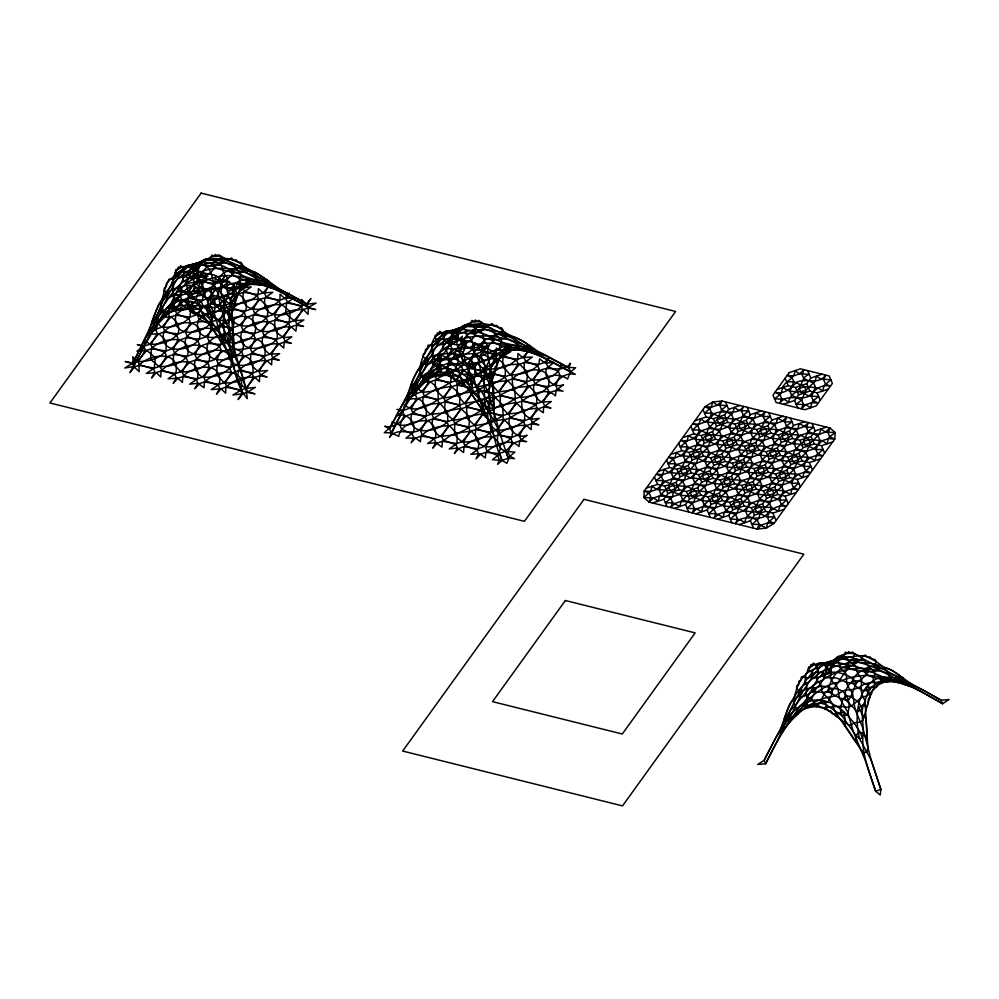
<?xml version="1.0" encoding="UTF-8"?>
<svg xmlns="http://www.w3.org/2000/svg" width="999" height="999" viewBox="0 0 999 999"><rect width="100%" height="100%" fill="white"/><g stroke="black" fill="none" stroke-linecap="round" stroke-linejoin="round"><path stroke-width="1.5" d="M782.642 387.562L781.393 392.744L779.994 394.667L774.537 398.801L784.178 399.263L788.96 402.397C788.536 395.217 795.891 393.306 799.362 388.424C802.247 383.229 802.409 376.648 809.202 374.313L799.562 373.838L794.779 370.716C795.104 379.121 785.226 380.582 782.642 387.562L789.909 391.308L800.811 391.845L809.053 396.091L818.681 396.553L813.236 400.686L811.837 402.622L810.589 407.792L805.806 404.67L796.166 404.195L801.623 400.075L806.006 390.085L815.159 381.281L816.408 376.111L821.19 379.233L830.831 379.707L823.975 385.764L822.726 390.934L817.944 387.812L804.557 386.663L793.83 381.793L786.688 381.943M247.103 392.32L255.419 387.35L245.504 388.561L241.209 390.01L225.861 387.2L221.116 388.823L216.458 394.193L219.792 388.486L218.456 385.364L205.282 380.769L203.883 377.485L209.403 366.87L207.829 363.174L196.628 358.466L195.055 354.782L199.588 344.842L197.927 340.959L187.138 336.226L185.564 332.53L190.434 322.377L188.861 318.681L176.811 314.023L175.412 310.739L181.843 299.5L180.507 296.366L173.764 294.081L181.256 295.342L186.001 293.731L195.379 282.542L199.675 281.081L215.022 283.891L219.768 282.28L224.425 276.898L221.091 282.605L222.415 285.726L235.602 290.322L237 293.606L231.481 304.22L233.054 307.917L244.256 312.625L245.829 316.308L241.296 326.248L242.957 330.132L253.746 334.865L255.319 338.561L250.449 348.726L252.023 352.41L264.061 357.068L265.459 360.352L259.041 371.591L260.364 374.725L267.108 377.01L259.628 375.749L254.882 377.36L245.504 388.561L238.137 381.818L237.138 379.47L238.474 370.704C245.592 363.074 256.805 359.89 266.983 360.726L271.603 364.872L271.965 359.041L272.814 357.854L279.695 353.646L269.892 354.195C264.148 350.562 260.177 343.993 262.999 337.175C269.817 329.121 281.194 326.398 291.308 326.798L295.891 331.168L296.79 324.163L303.983 319.942L294.143 320.704L286.701 314.41L285.702 312.063L286.563 302.947L294.493 297.69L284.653 298.464L280.07 294.093L279.907 300.075C269.767 311.588 238.561 315.759 243.494 292.295L251.236 286.9L242.957 287.837L236.813 283.304L236.463 289.136C227.223 297.465 209.778 304.433 200.187 292.832L199.188 290.484L199.675 281.081L207.979 276.111L198.064 277.322L193.769 278.771L185.914 277.223L193.269 279.483L194.468 282.305L202.747 289.273L203.746 291.621L202.41 300.387C195.292 308.017 184.078 311.201 173.901 310.364L169.281 306.218L168.918 312.05L161.189 317.445L170.979 316.895C176.723 320.529 180.707 327.098 177.884 333.916C171.066 341.97 159.69 344.705 149.575 344.293L144.992 339.922L144.093 346.928L136.9 351.149L146.741 350.387L154.183 356.68L155.182 359.028L154.308 368.144L146.391 373.401L156.231 372.627L160.802 376.998L160.976 371.016C171.116 359.503 202.31 355.344 197.377 378.796L189.648 384.19L197.927 383.266L204.058 387.787L204.42 381.955C213.661 373.626 231.094 366.658 240.697 378.259L241.696 380.607L241.209 390.01L232.904 394.98L242.807 393.781L247.103 392.32L254.97 393.868L247.615 391.608L246.416 388.786L253.559 377.035L252.235 373.901L239.498 369.28L238.012 365.784L243.169 355.407L241.596 351.723L230.819 346.99L229.158 343.094L233.354 333.391L231.693 329.495L221.328 324.737L219.668 320.854L224.201 310.914L222.627 307.23L211.039 302.535L209.553 299.038L215.609 288.037L214.285 284.915L200.175 280.369L198.976 277.547L202.797 271.503L198.064 277.322L193.556 272.515L193.769 278.771L185.464 283.741L194.468 282.305L187.312 294.056L188.649 297.19L201.373 301.81L202.872 305.307L197.702 315.684L199.276 319.368L210.065 324.101L211.726 327.997L207.53 337.699L209.191 341.596L219.555 346.353L221.216 350.249L216.683 360.177L218.257 363.861L229.845 368.556L231.331 372.053L225.262 383.054L226.598 386.176L240.697 390.721L241.908 393.544L238.087 399.588L242.807 393.781L232.755 364.26L219.88 333.104L214.161 312.699L205.494 297.552L204.046 288.836L202.385 284.815L197.527 279.683L196.254 276.698L196.553 271.154L195.579 268.993L192.457 267.008L192.32 265.709L195.579 263.399L205.557 260.652L216.246 258.679L224.688 258.429L229.383 258.803L238.162 262.088L259.752 277.772L307.118 304.52L308.316 307.355L315.684 309.603L307.817 308.054L303.521 309.515L294.143 320.704L289.398 322.315L274.9 320.155L269.58 321.953L260.514 331.343L254.907 333.241L241.621 331.98L235.714 333.978L226.785 342.507L220.879 344.505L207.854 343.431L201.948 345.442L192.969 354.258L187.375 356.156L173.589 354.52L168.282 356.318L159.066 366.533L154.308 368.144L138.961 365.334L134.665 366.795L129.945 372.615C141.796 350.574 153.709 328.546 167.345 307.505C177.972 297.265 188.574 283.341 204.108 281.318C239.635 263.736 277.435 291.159 308.316 307.355L316.121 303.084L306.206 304.295L301.91 305.756L286.563 302.947L281.818 304.558L272.602 314.772L267.295 316.571L253.509 314.935L247.914 316.833L238.936 325.649L233.029 327.66L219.992 326.586L214.086 328.584L205.157 337.113L199.251 339.111L185.964 337.849L180.369 339.747L171.291 349.138L165.984 350.936L151.486 348.776L146.741 350.387L137.363 361.576L133.067 363.037L125.2 361.488L132.555 363.736L133.766 366.571L139.173 371.603L138.961 365.334C149.288 353.846 181.006 349.625 175.749 373.401L168.019 378.796L177.822 378.246L182.43 382.392L182.792 376.561C192.844 364.872 224.238 360.789 219.206 384.34L211.276 389.585L221.116 388.823L225.687 393.181L225.861 387.2C233.654 379.707 244.168 376.436 254.882 377.36L259.465 381.73L259.628 375.749L267.557 370.492L257.717 371.266L253.134 366.895L250.25 362.862L250.849 354.033C257.667 346.203 269.106 343.206 279.121 343.881L283.741 348.027L284.103 342.182L291.833 336.788L283.554 337.724L277.422 333.191L274.538 329.158L274.9 320.155C282.08 311.75 292.994 309.478 303.521 309.515L308.029 314.323L308.316 307.355L286.338 295.017L264.148 280.332L263.374 281.069C249.937 280.207 238.674 273.676 226.835 267.932C218.232 262.525 205.207 263.249 202.048 274.363C198.077 278.109 194.231 283.204 193.918 288.836L195.167 291.508L205.494 297.552L212.138 299.962L214.985 299.001L217.033 296.228L222.29 282.18L230.494 276.486L233.853 272.827L245.592 272.153C265.16 284.877 287.812 291.296 307.118 304.52L310.939 298.476L306.206 304.295L301.698 299.488L301.91 305.756C291.596 317.245 259.877 321.466 265.122 297.69L272.864 292.295L263.062 292.844L258.441 288.699L258.092 294.53C248.027 306.231 216.633 310.302 221.678 286.763L229.608 281.506L219.768 282.28L215.185 277.909L215.022 283.891C207.23 291.383 196.716 294.655 186.001 293.731L181.418 289.36L180.507 296.366L173.327 300.599L181.843 299.5L187.737 304.195L190.634 308.229L190.022 317.058C183.217 324.887 171.778 327.884 161.751 327.222L157.13 323.064L156.781 328.908L149.038 334.303L158.841 333.753L163.461 337.899L166.346 341.933L165.984 350.936C158.791 359.34 147.889 361.613 137.363 361.576L132.855 356.768L133.067 363.037L124.763 368.007L133.766 366.571L149.525 334.877L161.051 305.02L172.34 282.03L176.885 274.962L180.407 270.829L187.263 265.472L193.481 264.223L191.371 266.246L186.726 265.984L182.892 268.768L184.266 269.98L182.805 279.633L171.628 302.085L169.967 305.107L157.555 316.97L154.882 321.416L155.632 323.189L144.643 339.398L132.555 363.736C143.569 343.556 150.762 320.916 165.397 302.947C172.502 292.158 180.232 281.443 192.682 276.523C214.997 260.851 244.605 270.404 266.945 281.543L268.981 281.443L274.85 285.764L278.546 288.711L279.433 290.734L262.725 285.277L235.976 282.892L231.318 283.579L220.092 288.936L212.075 289.173L207.917 290.584L201.436 295.267L188.611 298.052L184.216 300.437L178.134 306.368L165.772 315.796L156.518 325.374L149.525 334.877L148.589 332.742C155.719 305.881 170.242 276.785 197.69 266.608C221.678 256.843 249.338 266.358 268.981 281.443L255.482 272.327L242.058 269.668L220.504 260.627L204.171 260.215L192.158 265.235L181.568 267.033L177.285 269.792L175.3 272.327L172.34 282.03L173.501 285.889L172.602 295.292L173.589 297.59L177.934 299.001L179.92 300.911L182.417 305.632C194.131 311.463 204.558 319.23 215.21 326.76C232.28 347.078 244.231 372.028 247.315 398.576C225.899 374.35 238.574 333.554 210.452 313.549C201.161 301.735 183.004 296.228 169.967 305.107L170.18 307.018L165.772 315.796L159.852 321.191L155.195 327.709C160.302 317.108 169.493 305.457 182.417 305.632C195.704 303.034 208.716 316.096 215.21 326.76L218.257 326.398L220.467 324.325L223.514 323.289L226.523 323.601L229.183 322.028L240.697 285.864L239.223 278.209L240.996 274.725C235.115 266.646 227.834 259.503 218.731 254.832L217.657 256.106L211.501 256.868L204.221 260.814L201.386 263.087L199.176 266.858L194.193 269.543L187.475 266.508L184.453 266.858L183.804 267.844L180.532 265.684L179.395 268.044L178.247 267.058L177.285 269.792L176.036 269.318L175.3 272.327L177.248 273.227L178.933 272.427L174.8 278.172L168.868 279.27L164.148 291.196L161.051 305.02L164.985 314.235L179.595 308.928L196.791 309.215L203.284 306.73L207.218 306.306L214.523 307.804L218.019 306.618L222.789 301.036L226.086 299.001L232.63 297.065L248.002 285.152L257.38 282.892L268.519 284.89L267.769 283.117L263.374 281.069L266.071 284.815L271.84 288.124L265.185 285.452L258.092 284.465C224.975 263.486 218.818 320.991 226.211 340.784L228.908 339.885C229.97 322.215 225.412 301.985 237.512 287.038L249.176 281.556L257.38 282.892L253.446 273.689C240.522 267.32 227.522 257.867 212.437 258.753C203.908 256.606 199.65 267.894 191.371 266.246L193.331 271.815L193.769 278.771L193.331 271.815L197.115 264.535L191.933 264.46L186.726 265.984L188.312 266.059C194.618 265.359 201.286 263.486 206.531 259.877L206.543 258.928L212.437 258.753L213.237 260.152L222.352 266.233C221.741 271.141 224.887 274.775 227.597 278.521L227.035 289.523L227.784 294.255L230.956 302.16L234.278 349.2L244.718 384.802M652.634 503.009L663.885 499.188L667.931 493.568L679.195 489.747L686.4 491.545L697.664 487.737L701.71 482.117L712.961 478.296L720.167 480.094L731.43 476.273L735.476 470.654L746.728 466.833L753.945 468.631L765.197 464.822L769.242 459.203L780.506 455.382L787.712 457.18L798.963 453.359L803.009 447.739L814.272 443.931L821.478 445.729L832.741 441.908M646.303 488.174L657.567 484.353L664.772 486.151L676.036 482.342L680.082 476.723L691.333 472.902L698.538 474.7L709.802 470.879L713.848 465.259L725.099 461.438L732.317 463.236L743.568 459.428L747.614 453.808L758.878 449.987L766.083 451.785L777.334 447.964L781.38 442.345L792.644 438.524L799.849 440.322L811.113 436.513L815.159 430.894L826.41 427.072M658.453 471.328L669.705 467.507L676.91 469.305L688.174 465.484L692.22 459.865L703.471 456.043L710.689 457.842L721.94 454.033L725.986 448.414L737.25 444.592L744.455 446.391L755.706 442.569L759.752 436.95L771.016 433.129L778.221 434.927L789.485 431.118L793.531 425.499L804.782 421.678M670.591 454.47L681.842 450.649L689.06 452.447L700.311 448.626L704.357 443.019L715.621 439.198L722.826 440.996L734.078 437.175L738.124 431.556L749.387 427.734L756.593 429.533L767.856 425.724L771.902 420.104L783.154 416.283M682.729 437.624L693.993 433.803L701.198 435.601L712.449 431.78L716.495 426.161L727.759 422.34L734.964 424.138L746.228 420.317L750.274 414.71L761.525 410.889M694.867 420.766L706.131 416.945L713.336 418.743L724.6 414.922L728.646 409.315L739.897 405.494M674.263 508.404L685.514 504.582L689.56 498.963L700.823 495.142L708.029 496.94L719.292 493.131L723.338 487.512L734.59 483.691L741.795 485.489L753.059 481.668L757.105 476.048L768.356 472.24L775.574 474.038L786.825 470.217L790.871 464.597L802.135 460.776L809.34 462.574L820.591 458.753M695.891 513.798L707.142 509.977L711.188 504.358L722.452 500.549L729.657 502.347L740.921 498.526L744.967 492.907L756.218 489.085L763.423 490.884L774.687 487.062L778.733 481.443L789.984 477.634L797.202 479.433L808.453 475.611M783.328 404.308L794.592 400.487L798.638 394.867L809.889 391.046L817.107 392.844L828.358 389.036M777.01 389.473L788.261 385.651L795.479 387.45L806.73 383.628L810.776 378.022L822.04 374.2M717.519 519.193L728.771 515.372L732.816 509.752L744.08 505.944L751.285 507.742L762.549 503.921L766.595 498.301L777.846 494.48L785.052 496.278L796.315 492.457M739.148 524.587L750.399 520.766L754.445 515.159L765.709 511.338L772.914 513.136L784.178 509.315M807.617 370.604L810.776 378.022M817.107 392.844L820.266 400.262M806.73 383.628L809.889 391.046M811.987 423.476L815.159 430.894M821.478 445.729L824.637 453.134M795.479 387.45L798.638 394.867M811.113 436.513L814.272 443.931M785.102 378.234L788.261 385.651M794.592 400.487L797.751 407.904M790.359 418.082L793.531 425.499M799.849 440.322L803.009 447.739M809.34 462.574L812.499 469.992M789.485 431.118L792.644 438.524M798.963 453.359L802.135 460.776M768.731 412.687L771.902 420.104M778.221 434.927L781.38 442.345M787.712 457.18L790.871 464.597M797.202 479.433L800.361 486.85M767.856 425.724L771.016 433.129M777.334 447.964L780.506 455.382M786.825 470.217L789.984 477.634M747.102 407.292L750.274 414.71M756.593 429.533L759.752 436.95M766.083 451.785L769.242 459.203M775.574 474.038L778.733 481.443M785.052 496.278L788.223 503.696M746.228 420.317L749.387 427.734M755.706 442.569L758.878 449.987M765.197 464.822L768.356 472.24M774.687 487.062L777.846 494.48M725.474 401.898L728.646 409.315M734.964 424.138L738.124 431.556M744.455 446.391L747.614 453.808M753.945 468.631L757.105 476.048M763.423 490.884L766.595 498.301M772.914 513.136L776.073 520.554M724.6 414.922L727.759 422.34M734.078 437.175L737.25 444.592M743.568 459.428L746.728 466.833M753.059 481.668L756.218 489.085M762.549 503.921L765.709 511.338M713.336 418.743L716.495 426.161M722.826 440.996L725.986 448.414M732.317 463.236L735.476 470.654M741.795 485.489L744.967 492.907M751.285 507.742L754.445 515.159M702.971 409.528L706.131 416.945M712.449 431.78L715.621 439.198M721.94 454.033L725.099 461.438M731.43 476.273L734.59 483.691M740.921 498.526L744.08 505.944M750.399 520.766L753.571 528.184M701.198 435.601L704.357 443.019M710.689 457.842L713.848 465.259M720.167 480.094L723.338 487.512M729.657 502.347L732.816 509.752M690.821 426.386L693.993 433.803M700.311 448.626L703.471 456.043M709.802 470.879L712.961 478.296M719.292 493.131L722.452 500.549M728.771 515.372L731.942 522.789M689.06 452.447L692.22 459.865M698.538 474.7L701.71 482.117M708.029 496.94L711.188 504.358M678.683 443.231L681.842 450.649M688.174 465.484L691.333 472.902M697.664 487.737L700.823 495.142M707.142 509.977L710.314 517.395M676.91 469.305L680.082 476.723M686.4 491.545L689.56 498.963M666.545 460.089L669.705 467.507M676.036 482.342L679.195 489.747M685.514 504.582L688.686 512M664.772 486.151L667.931 493.568M654.407 476.935L657.567 484.353M663.885 499.188L667.057 506.605M500.711 436.076L489.635 396.553L481.643 377.335L478.908 360.764L472.777 349.3L472.727 342.582L471.466 339.685L466.945 335.664L465.759 333.341L465.746 329.882L459.915 327.922C448.126 332.692 431.331 330.357 431.718 348.464C416.171 377.435 405.07 408.391 389.485 437.362C396.665 426.96 409.365 434.89 418.718 430.631L427.897 420.604L432.729 418.968L447.802 421.578L452.335 420.042L461.75 408.628L466.046 407.167L481.78 410.264L486.076 408.803L495.516 397.177L499.812 395.716L515.347 398.663L519.88 397.127L529.208 386.226L534.028 384.59L548.376 386.65L553.796 384.815C559.028 378.371 566.283 372.127 575.224 374.35C555.082 362.849 534.153 352.834 512.25 345.167C498.164 343.831 481.93 340.159 469.043 347.789C453.459 349.051 443.381 360.839 431.093 369.031C415.459 388.623 402.272 410.239 391.221 432.767L384.303 432.754L390.971 426.561L392.395 421.516C402.56 429.62 417.32 423.164 425.936 415.996C427.672 408.928 424.575 402.21 418.381 398.526L408.579 399.051L416.296 393.631L416.895 384.915L427.884 361.288L439.248 341.458L449.45 331.331L453.296 330.519C467.107 323.726 483.978 321.016 498.676 327.585C521.141 344.468 545.442 358.928 570.491 371.94L575.661 367.832L566.071 367.157L561.238 364.235C559.24 377.135 542.719 380.144 532.067 379.982C526.098 376.123 522.664 369.543 524.687 362.45L532.405 357.043L522.602 357.567L517.981 353.446L517.607 359.265L509.89 364.685L503.633 367.47L488.761 369.48L482.055 362L481.056 357.48L481.78 351.923L489.148 346.253L479.42 346.378L474.725 342.657L474.001 348.214C466.196 355.407 450.037 363.511 440.959 354.108L440.234 359.665L432.867 365.347C443.494 361.039 453.309 372.227 450.462 382.48L437.862 389.785L431.093 391.408L422.852 392.32L416.683 387.812C403.871 398.326 397.415 414.485 389.473 428.646L391.221 432.767L398.726 436.351C400.724 423.451 417.232 420.442 427.897 420.604C433.853 424.463 437.3 431.044 435.264 438.136L427.56 443.544L435.814 442.632L441.983 447.14L442.357 441.321L450.074 435.901L456.331 433.116L471.203 431.106L477.909 438.586L478.908 443.106L478.184 448.663L477.097 450.162L470.816 454.333L478.621 453.733L480.544 454.208L485.239 457.929L485.964 452.372C493.768 445.179 509.915 437.075 519.005 446.478L519.73 440.909L527.097 435.239C516.471 439.548 506.655 428.359 509.502 418.106L522.102 410.801L528.871 409.178L537.112 408.266L543.281 412.774L543.668 406.955L551.373 401.536L541.583 402.06C535.389 398.376 532.292 391.658 534.028 384.59C542.644 377.422 557.405 370.966 567.569 379.071L570.491 371.94L568.743 367.819C536.088 349.925 498.738 326.948 460.377 339.56C446.503 347.327 432.917 355.382 424.55 369.555C409.003 386.601 401.186 409.016 389.473 428.646L384.74 426.236C393.681 428.459 400.924 422.202 406.168 415.771L411.588 413.936L425.936 415.996L430.756 414.36L440.084 403.459L444.617 401.923L460.152 404.87L464.448 403.409L473.888 391.783L478.184 390.322L493.918 393.419L498.214 391.958L507.617 380.544L512.15 379.008L527.235 381.618L532.067 379.982L541.246 369.942C550.599 365.696 563.299 373.626 570.479 363.224L568.743 367.819L546.341 356.069L525.037 348.364L502.659 335.914L480.856 327.347L464.223 326.336L459.915 327.922L471.453 322.19L477.759 321.566L481.381 322.302L491.071 328.334L514.31 339.285L518.331 348.701L529.657 350.274L528.908 348.514C517.12 344.293 504.395 345.379 493.543 337.999C484.016 333.117 473.351 330.644 462.737 329.358C441.021 331.231 420.404 348.027 419.892 371.303L423.913 380.731C433.916 374.887 445.342 374.737 456.593 376.186C465.297 370.629 477.897 379.932 483.229 368.344C494.48 365.11 500.861 354.008 511.725 350.224C521.865 348.801 531.443 352.947 540.834 355.619L539.885 353.396C517.869 334.228 486.063 322.777 457.979 334.253C430.482 343.968 413.574 371.191 406.618 398.601L407.567 400.836L424.587 382.242L444.155 367.857L448.663 365.597L461.663 362.987L468.269 358.429L472.465 356.93L480.519 356.518L491.833 351.049L496.54 350.012L514.198 349.912L518.331 348.701C502.784 344.368 491.783 358.579 489.922 372.615C487.749 402.16 489.71 432.654 502.035 460.402L506.868 463.324L509.79 456.206L514.96 452.097L505.357 451.423L500.536 448.501L497.377 441.083L497.614 435.152C505.269 428.284 516.246 424.587 526.523 425.499L531.143 429.62L531.53 423.801L532.392 422.602L539.235 418.394L530.993 419.305L524.825 414.797L522.102 410.801L521.64 401.261C530.344 395.104 546.078 386.251 555.432 395.916L556.156 390.359L563.523 384.69C553.409 389.036 542.869 377.997 546.665 368.107L554.033 362.437L546.228 363.037L544.305 362.562L539.61 358.841L538.886 364.398C531.855 372.202 520.479 374.862 510.389 374.875L503.633 367.47L502.684 362.874L503.059 357.055L503.933 355.856L510.776 351.648L502.522 352.56L496.353 348.052L495.979 353.871C488.499 361.026 477.397 364.373 467.182 363.798L462.587 359.503L459.428 352.085L462.35 344.967L467.52 340.859L460.601 340.846L453.096 337.262L450.174 344.38L445.005 348.489L454.607 349.163L459.428 352.085L462.587 359.503L462.35 365.434C454.695 372.302 443.706 375.999 433.441 375.087L428.821 370.966L428.434 376.785L420.729 382.192L430.519 381.668L435.139 385.789L437.862 389.785L438.324 399.325C429.62 405.482 413.886 414.335 404.533 404.67L403.808 410.227L402.722 411.725L396.441 415.896C406.556 411.551 417.095 422.589 413.299 432.48L405.931 438.149L415.659 438.024L420.354 441.745L421.079 436.188C428.109 428.384 439.485 425.724 449.575 425.711L456.331 433.116L457.28 437.699L456.893 443.531L449.188 448.938L457.442 448.027L463.611 452.535L463.986 446.715C471.453 439.56 482.567 436.213 492.782 436.788L497.377 441.083L500.536 448.501L497.614 455.619L492.445 459.727L502.035 460.402L508.291 458.291L514.51 458.616L509.79 456.206L508.029 452.085L512.387 442.27L510.864 438.698L498.389 434.066L497.027 430.894L491.046 426.248L488.124 422.202L487.674 412.575L500.162 405.332L515.996 402.522L523.876 410.202L524.825 414.797L524.438 420.616L523.563 421.815L512.137 428.196L497.027 430.894L503.846 419.368L502.572 416.383L488.186 411.863L486.975 409.028L478.434 399.912L478.696 389.61L492.932 382.317L507.617 380.544L514.497 387.787L515.347 398.663L503.046 406.044L486.975 409.028L494.617 396.953L493.406 394.118L478.696 389.61L476.585 386.563L472.29 388.012L456.755 385.077L452.222 386.613L442.857 397.789L438.324 399.325L423.389 396.828L418.381 398.526L409.228 408.391L403.808 410.227L396.89 409.39L402.722 411.725L404.245 415.297L399.887 425.112L401.648 429.22L412.212 433.978L413.736 437.55L411.113 442.757L415.659 438.024L421.079 436.188L435.264 438.136L440.272 436.438L449.575 425.711L454.108 424.175L469.43 426.973L473.963 425.437L483.379 414.023L487.674 412.575L503.209 415.509L507.742 413.973L517.107 402.797L521.64 401.261L536.575 403.758L541.583 402.06L550.736 392.195L556.156 390.359L563.074 391.196L557.23 388.861L555.719 385.289L560.077 375.474L558.316 371.366L547.752 366.608L546.228 363.037L548.851 357.829L544.305 362.562L538.886 364.398L524.687 362.45L519.692 364.148L510.389 374.875L505.856 376.411L490.521 373.614L485.989 375.149L476.585 386.563L469.155 377.709L469.143 368.406C476.798 361.538 487.787 357.842 498.064 358.753L502.684 362.874L505.394 366.87L505.232 377.285L493.568 383.803L477.485 386.788L484.877 374.875L483.603 371.89L469.93 367.32L468.568 364.148L474.438 353.284L472.914 349.712L462.35 344.967L460.601 340.846L462.337 336.251L457.929 340.184L451.673 342.295L445.454 341.97L450.174 344.38L451.935 348.501L447.564 358.316L449.088 361.888L461.575 366.521L462.937 369.692L468.918 374.338L471.84 378.384L472.29 388.012L459.79 395.254L443.968 398.064L436.088 390.384L435.139 385.789L435.527 379.97L447.827 372.39L462.937 369.692L456.106 381.218L457.38 384.203L471.778 388.723L472.989 391.558L480.844 399.088L481.78 410.264L469.28 417.507L453.459 420.317L445.454 412.799L444.63 408.042L445.242 401.049L456.905 394.543L472.989 391.558L465.347 403.633L466.558 406.468L481.268 410.976L482.467 413.798L490.222 421.491L490.821 432.18C483.154 439.048 472.177 442.744 461.9 441.833L457.28 437.699L454.57 433.716L454.732 423.301L466.396 416.783L482.467 413.798L475.087 425.711L476.361 428.696L490.034 433.266L491.396 436.438L485.514 447.302L487.037 450.874L497.614 455.619L499.363 459.74L497.627 464.335L502.035 460.402L499.625 452.872M505.744 450.799L508.291 458.291L498.226 428.833L486.401 407.517L484.665 401.823L484.016 379.707L486.563 366.171L490.334 357.867L494.48 352.098L499.825 347.864L509.09 344.905L510.364 346.303L519.13 350.174L526.373 350.849L533.154 353.346L527.185 350.287L524.438 346.616L525.224 345.691L530.132 346.278C522.102 339.885 513.099 335.027 502.659 335.914L500.124 332.23L501.748 332.192L503.146 330.095L501.411 327.784L498.676 327.585L496.678 325.362L494.18 325.649L491.858 323.601L486.638 326.935C474.987 323.214 450.262 325.524 451.673 342.295L452.06 335.901L450.749 331.456L443.756 332.342L431.718 348.464L433.216 352.922L432.205 362.275L433.204 364.623L437.812 366.358L441.983 372.552C459.203 380.894 475.374 391.845 486.401 407.517L489.11 406.556C477.984 374.188 435.302 349.85 413.411 387.674L414.173 389.498L416.895 384.915L416.371 383.466L414.66 383.179L410.514 386.863C413.611 376.386 418.331 366.908 427.884 361.288L427.197 356.968L425.611 358.017L423.114 357.242L423.264 354.295L425.099 352.535L425.487 349.5L427.372 348.314L428.059 345.229L434.328 344.667L438.561 339.123L450.362 339.086C461.113 338.611 472.677 341.271 481.843 346.94L485.327 347.677L494.48 352.098L495.729 356.231L490.334 357.867L487.537 356.905L481.63 352.822L478.646 347.615C481.006 342.133 487.212 336.863 493.543 337.999L494.355 339.885L493.081 341.883L482.692 349.575C475.786 351.448 468.643 348.389 463.274 344.118L462.375 342.045C464.772 337.25 469.018 331.443 474.987 331.493L475.836 332.842C472.727 343.756 457.28 347.877 448.064 342.257L447.527 340.809L448.863 338.586L454.345 332.217L465.659 325L468.469 323.963L470.479 324.388L471.89 320.429L474.438 321.541L475.187 320.005L477.759 321.566L478.896 320.367L481.381 322.302L480.719 324.4L479.17 325.062L491.071 328.334L495.342 334.877L500.624 339.073L501.61 341.408L499.812 345.204L499.825 347.864L501.336 352.41L489.522 388.686L486.85 390.347L480.644 391.221L478.309 393.244L475.224 393.544C468.531 382.829 455.369 370.055 441.983 372.552C428.933 372.14 419.143 383.341 413.536 393.931L418.394 387.487L424.587 382.242L429.47 373.751L432.03 371.016L434.228 373.451L431.693 377.372L432.28 375.424L435.139 376.086L436.063 374.313L438.936 375.437L440.297 373.938L443.057 375.487L447.852 369.405L450.936 368.881L453.209 373.314L451.411 377.572L453.259 377.172L455.357 379.533L457.542 379.67L459.378 382.13L461.788 382.779L463.386 385.277L464.922 381.094L470.467 380.607L471.965 388.062L471.79 394.018L487.387 418.082L494.867 438.062M456.655 341.783L457.942 347.664L462.749 352.784L464.36 356.655L465.746 365.172L474.313 379.82L479.92 399.862L487.387 418.082L490.759 421.578L494.13 420.429C494.717 405.219 492.382 389.835 491.87 374.55C490.222 364.947 486.476 356.156 488.074 346.141C485.177 342.382 482.155 338.636 482.754 333.629L473.563 326.935L472.577 324.65L466.558 324.975L464.223 326.336C463.798 325.162 467.807 323.913 466.695 326.273C462.125 330.919 454.458 332.967 448.039 332.58L446.928 331.618L443.169 333.654L439.835 331.293L438.711 333.654L437.55 332.767L436.588 335.514L435.327 335.14L434.602 338.162L436.613 339.36L438.524 338.861L439.248 341.458L436.288 342.282L437.475 344.667C446.69 345.404 456.306 338.661 460.102 330.319L459.565 329.52L450.749 331.456L454.445 329.77L459.44 329.533L466.083 324.663L462.762 325.899L458.728 331.168L457.767 333.966L457.929 340.184L457.767 333.966L453.946 331.393C455.619 328.683 463.349 325.861 458.728 331.168L453.321 333.791L448.114 331.793L445.217 331.73L445.866 330.969L451.173 332.33L456.655 329.707L457.255 331.281C465.759 334.228 477.497 335.277 484.503 328.733L483.778 326.186L480.856 327.347L479.72 325.162L472.19 330.681L472.589 333.404C482.542 339.847 494.93 340.984 506.281 338.299L506.006 336.089L504.233 334.29L501.273 333.616L490.721 336.351L489.997 337.774C493.419 345.392 503.121 345.579 509.965 347.764L510.364 346.303L506.805 345.642L507.155 348.701L509.428 350.187L511.725 350.224L510.414 348.901L508.703 351.111L507.242 350.149L505.731 352.772L504.095 352.297L502.859 355.194L500.312 355.257L495.342 353.284L492.557 354.757L493.868 359.528L498.176 361.7L496.828 362.387L496.515 365.559L495.179 366.895L493.931 374.912L491.87 374.55L489.922 372.615L485.239 375.587L488.748 382.355L492.632 386.938L494.006 407.679L489.96 401.96L487.05 401.086L484.665 401.823L482.967 404.345L483.266 411.326L461.276 379.17L458.828 371.466L456.356 367.582L448.226 359.565L447.515 353.184L446.366 350.487L442.957 347.202L444.105 336.988L442.395 334.89L446.928 331.618L449.45 331.331L448.626 330.894L446.278 331.88L453.296 330.519L452.609 334.415L455.869 336.775L456.88 338.986L456.655 341.783M825.823 671.191L825.873 674.625L831.156 672.827C827.696 657.192 851.136 646.977 861.575 658.004C887.874 671.94 915.221 685.027 941.095 700.262L949.05 699.55L942.581 703.746C911.862 685.751 873.338 664.273 838.286 682.342C823.151 684.765 811.65 696.927 800.187 706.206C787.112 724.412 775.062 743.381 765.634 763.773L757.692 764.472L764.16 760.289L805.269 681.081L810.339 675.274L813.486 669.705L818.006 665.371L822.189 663.099L836.613 662.687L843.156 663.561L864.247 668.731L882.467 676.785L897.577 678.221L942.581 703.746L941.095 700.262L924.599 690.921L912.749 685.177L898.238 679.795L871.478 666.196L854.52 660.901L840.359 658.728L837.849 658.666L824.3 663.536C813.623 661.75 804.432 669.792 805.269 681.081L806.967 685.526L806.031 694.829L807.005 697.115L811.463 698.676L815.321 704.233L828.621 710.801L848.501 725.049L856.193 735.714L859.602 738.81L871.19 760.102L880.868 789.41L880.256 795.054L875.586 791.196L865.846 761.875L853.171 731.318L847.701 711.9L839.36 697.851L838.136 689.647L836.55 685.851L831.668 680.806L830.381 677.797L830.781 672.29L829.819 670.179L826.485 667.644L826.385 662.674L819.829 664.11L822.189 663.099L823.051 663.748L813.498 675.062L801.56 693.506L790.521 716.483L776.473 736.513L767.145 754.208L764.16 760.289L765.634 763.773C774.912 746.353 783.516 728.583 790.609 710.214C801.011 700.024 808.203 685.439 822.514 680.144C845.104 663.086 876.735 666.92 901.123 678.408L903.196 678.034L912.749 685.177L913.673 687.337C907.891 685.976 900.399 683.99 897.577 678.221L898.338 677.359L901.985 680.069L902.746 681.842C885.089 676.448 869.142 681.593 865.047 701.136C859.552 711.113 863.835 722.702 863.186 733.428C860.851 753.333 869.704 772.552 875.586 791.196L880.868 789.41L871.19 760.102L862.911 728.146L855.119 709.49L852.559 693.531L847.976 686.388L846.515 682.354L846.565 675.536L845.316 672.664L840.758 668.905L839.585 666.683L839.56 663.024L833.528 660.214L841.97 655.831C850.324 659.352 859.265 653.146 867.594 657.18C875.673 660.714 883.853 666.158 888.735 673.451L888.573 674.837L891.595 680.431C882.017 684.49 870.641 679.657 861.775 685.751C857.179 688.998 851.722 690.234 846.153 689.897C840.459 690.933 836.925 696.628 830.943 696.715C810.264 699.812 793.78 716.383 781.455 732.267L780.544 730.144C785.326 714.285 791.133 698.026 802.647 685.739C812.924 680.444 819.929 669.58 831.905 667.669C855.194 657.991 883.541 661.887 903.196 678.034C896.602 674.662 890.459 666.42 882.329 668.556L876.061 667.894L873.626 664.248L875.236 664.098L876.523 661.738L874.812 659.402L872.077 659.153L870.079 656.905L867.594 657.18L865.271 655.094L863.173 655.906L860.489 660.214L854.52 660.901L853.084 658.403L850.149 657.117C838.685 660.077 827.434 663.074 816.782 668.381C800.998 672.265 795.316 688.823 793.506 703.221L796.515 708.616L797.427 712.362L787.799 720.953L787.062 719.23C792.719 708.878 805.556 705.319 809.252 693.468C813.436 685.901 824.088 684.377 831.131 688.436C847.177 687.824 851.997 701.673 847.277 715.009L853.945 722.876L860.314 732.442L862.324 737.924L859.602 738.81C853.97 717.382 856.555 683.166 882.467 676.785C888.885 682.929 898.65 681.468 906.168 685.002L894.992 681.455L882.929 682.155L880.619 680.681L880.194 677.584L883.753 678.109L883.391 679.645C876.61 677.672 866.895 677.797 863.523 670.142L864.247 668.731L874.724 665.559L877.671 666.208L879.42 667.956L879.669 670.204C859.977 676.061 841.32 663.398 821.665 665.147L820.491 663.91L816.608 665.883L815.933 667.344L817.919 669.917L818.044 672.115L816.658 677.572L816.907 680.419L812.686 687.062L811.837 690.184L812.624 692.045L829.207 692.282L839.36 697.851L846.053 700.274L857.479 711.688L862.374 708.94L859.215 702.946L850.998 696.465L847.714 696.078L844.904 697.002L842.607 699.238L840.371 709.04L841.782 715.571L848.501 725.049L851.585 724.862L853.945 722.876L860.176 722.077L862.849 720.391L869.904 697.14L875.024 684.777L873.326 680.169L873.288 677.422L875.062 673.463L874.075 671.141L868.83 667.132L864.759 660.676L853.084 658.403L854.819 653.846L852.322 651.922L851.16 653.134L848.563 651.61L847.814 653.184L845.266 652.135L844.093 656.443L840.122 657.18L837.849 658.666L837.661 657.779L846.215 656.93L847.239 659.727L856.443 666.508C855.743 671.49 858.89 675.137 861.7 678.883L861.138 689.585L861.875 694.08L865.047 701.136L867.844 746.952L867.269 751.723L863.973 752.809L860.651 749.312L834.565 710.851L832.229 703.533L829.832 699.962L822.015 692.432L821.49 686.288L820.379 683.678L816.907 680.419C823.875 666.358 850.012 672.29 856.43 683.041L850.998 696.465L848.963 699.325L846.053 700.274C843.019 693.593 847.189 685.539 852.359 681.156L858.99 680.756L868.006 684.939L869.742 689.834L863.885 690.734L861.138 689.585L855.294 685.988L852.359 681.156C854.37 675.312 860.464 669.355 867.057 670.242L867.869 672.115L864.547 676.448L856.43 683.041L853.271 683.691L846.515 682.354L836.35 677.959L826.947 677.709L822.377 676.248L821.727 674.712L822.951 672.165L828.271 665.584L833.578 663.199L834.128 664.198C829.732 672.439 821.24 679.195 811.5 677.884L810.339 675.274L815.634 672.215L822.951 672.165L825.274 674.687C821.153 686.226 811.737 694.193 800.162 697.527L798.701 695.629L798.813 693.231L801.036 690.871L812.686 687.062L814.772 687.974L815.534 689.785L814.984 692.419L811.463 698.676L797.427 712.362L806.643 707.679L807.604 705.119L806.343 703.371L802.909 704.008L802.921 705.519L797.989 713.761L791.87 718.918L787.2 725.374L790.284 719.33L789.872 714.947L788.361 714.859L786.438 717.494L784.277 718.518C787.574 711.513 788.311 701.036 796.44 697.964L801.56 693.506L800.786 689.223L799.1 690.147L796.578 689.06L796.702 686.101L798.501 684.303L798.863 681.256L800.736 680.044L801.398 676.96L803.233 676.41L808.203 678.159L813.498 675.062L812.374 672.389L807.941 669.904L808.678 666.87L809.977 667.245L810.963 664.497L812.137 665.409L813.311 663.086L816.608 665.883L817.207 664.335C822.077 664.135 850.986 655.207 824.3 663.536L825.848 668.031L825.873 674.625L826.485 668.98L831.156 672.827L831.18 666.208L827.447 663.286L827.771 662.487L832.929 661.588L839.572 656.505L838.111 656.368L836.175 657.729L830.206 664.735L826.922 665.846L821.64 663.736L818.656 663.673L819.317 662.799L824.762 664.385L830.157 661.663L825.848 668.031L825.823 671.191M832.179 690.846L832.155 693.768L828.221 701.922L825.311 702.072L822.814 703.558L819.105 703.109L804.382 706.293L802.921 705.519C816.583 693.119 836.613 703.683 847.277 715.009L841.782 715.571L826.56 704.957L822.814 703.558L820.878 700.137L825.586 692.145L831.131 688.436L832.179 690.846L829.207 692.282L828.171 689.859C830.531 679.682 837.674 667.344 848.838 665.247L849.625 666.708C842.919 673.963 838.323 682.954 832.179 690.846M198.114 273.614L198.064 277.322L198.227 270.155L200.774 263.049C199.525 259.965 207.78 258.853 210.414 258.816L211.875 255.045L214.41 256.156L215.085 254.558L221.204 256.768L220.442 258.579L218.906 258.866L226.273 260.714L231.506 258.029L233.754 260.127L236.239 259.84L238.162 262.088L240.884 262.3L242.532 264.623L241.084 266.471L239.523 266.233L242.058 269.668L245.592 272.153L245.342 270.092L243.531 268.356L240.659 267.445L230.257 269.156L229.558 270.517C224.638 271.628 219.78 275.2 218.244 280.107C204.945 290.659 212.874 304.283 223.626 312.799L226.498 312.15L228.546 310.202L225.225 303.721L217.033 296.228L213.711 295.479L210.889 296.428L208.716 299.038L207.018 309.89L208.491 316.995L211.338 317.282L213.948 316.071C215.334 305.844 217.395 291.708 204.046 288.836C195.13 283.441 189.573 293.469 187.525 300.736L189.685 304.97L194.867 302.56L198.152 293.157L196.94 287.5C191.171 284.228 182.317 284.415 177.735 289.71L178.546 291.583L180.994 292.133L195.167 291.508C201.423 288.599 204.633 281.768 206.081 275.362L205.245 273.501C197.69 268.843 186.363 270.717 182.805 279.633L186.101 282.692L188.062 291.933L196.241 299.962L198.813 304.083L201.411 312.175L227.472 351.486L230.694 355.082L233.866 354.058C233.778 332.742 219.568 314.548 218.481 293.157C210.202 284.703 215.334 272.515 205.382 265.672L205.444 262.6C191.034 260.951 175.749 273.451 166.371 283.529L166.059 286.538L164.236 288.286L164.148 291.196L166.583 291.733L167.969 290.497L168.506 294.618L155.632 323.189L158.029 321.478L157.555 316.97L156.119 316.983L152.323 320.991L158.292 305.294L160.077 302.46L168.506 294.618L179.458 274.55L189.785 265.097L186.001 266.496L186.688 265.896L190.609 267.882L191.958 267.47L194.743 265.347L200.787 264.41L204.907 259.703C209.291 259.478 195.292 263.411 194.743 265.347L194.493 266.421L198.227 270.155L198.114 273.614M866.008 718.593L867.194 739.123L863.186 733.428L860.314 732.442L857.916 733.229L856.193 735.714L856.53 742.619L845.029 725.449L845.266 719.642L843.78 712.437L838.248 712.724L836.663 716.608L835.089 714.098L832.654 713.411L830.818 710.951L828.621 710.801L826.498 708.441L824.662 708.865L826.56 704.957L824.337 700.848L821.24 701.061L819.105 703.109L818.231 705.619L816.283 706.78L812.162 706.718L804.969 708.741L805.519 706.755L808.378 707.392L809.277 705.594L812.162 706.718L813.523 705.219C823.251 710.888 834.565 704.42 844.555 707.005C854.282 709.203 857.254 696.353 866.82 696.228L879.157 684.29L885.052 681.768L883.765 680.431L882.08 682.629L880.631 681.655L879.157 684.29L877.522 683.828L876.335 686.763L866.021 687.874L867.731 692.769L871.628 693.294L870.241 693.955L869.904 697.14L868.531 698.488L867.244 706.543L865.421 706.53L863.398 704.682L858.703 707.604L862.112 714.21L866.008 718.593M234.715 300.587L233.529 308.516L231.356 307.892L229.52 305.856L224.837 308.666L228.396 315.634L232.168 320.454L233.554 341.271L229.67 335.339L226.848 334.253L224.475 335.052L222.864 337.637L223.376 344.717L211.938 327.31L211.95 321.203L210.452 313.549L204.97 314.173L203.596 318.669L202.06 316.171L199.65 315.534L197.877 313.074L195.692 312.949L193.644 310.577L191.796 310.989L193.406 306.343L190.996 301.586L187.974 302.447L183.616 308.941L180.856 307.392L179.595 308.928L176.723 307.804L175.899 309.615L173.052 308.941L172.565 310.926L174.862 306.668L172.552 304.096L170.18 307.018L171.741 307.829C175.487 302.01 181.169 296.503 181.231 289.036L180.444 287.175L178.659 286.651L168.119 292.058L166.096 294.618L165.921 297.028L167.245 298.726C177.822 293.306 187.088 284.852 190.884 273.276L197.69 266.608L199.9 263.124L199.45 262.562L194.218 265.06L190.31 269.218L187.45 273.489L188.112 275.112C197.827 279.458 211.588 276.099 215.472 265.547L211.825 263.399L202.535 262.238L196.591 263.536L197.078 264.086C205.856 266.233 216.508 267.907 224.113 261.975L223.514 259.678L220.504 260.627L219.493 258.679L211.825 263.399L211.426 264.535L212.263 266.221L218.394 268.918L233.853 272.827L233.042 270.941L229.558 270.517C233.004 277.972 242.47 278.733 249.176 281.556L249.6 280.07L248.314 278.521L246.104 279.146L246.416 282.392L248.564 284.003L250.949 284.328L249.7 282.942L248.002 285.152L246.591 284.103L245.105 286.713L243.506 286.151L242.282 289.048L239.66 288.798L237.512 287.038L234.952 286.513L232.043 287.662L233.379 292.782L237.7 295.417L236.326 296.104L236.064 299.263L234.715 300.587M475.274 366.358L474.001 383.117L471.353 384.203L468.481 383.916L467.045 377.098L468.968 366.533L471.166 363.911L474.013 362.949L477.372 363.673L485.676 370.766L488.936 376.973L486.85 378.933L484.016 379.707C472.602 371.491 465.759 358.279 478.646 347.615L481.843 346.94L482.692 349.575L480.519 356.518L477.372 363.673L475.274 366.358L472.402 367.332L465.746 365.172L455.244 358.891L444.23 359.852L438.436 358.853L426.511 365.372L425.112 363.536L425.237 361.089L430.469 357.005L438.636 354.008L445.167 343.731L450.362 339.086L451.024 340.721L450.099 343.581L446.366 350.487L438.436 358.853L437.624 356.968L438.636 354.008L440.459 354.583C452.272 351.673 469.592 354.483 475.274 366.358M204.183 259.815L206.781 259.178L204.183 259.815M151.486 348.776L150.612 357.892L151.623 360.239L159.066 366.533C169.168 366.945 180.557 364.223 187.375 356.156C193.331 333.004 161.089 337.45 151.486 348.776M187.912 298.214C182.742 321.416 214.423 318.231 223.801 305.607L224.4 296.765L216.933 288.374C206.219 287.437 195.704 290.709 187.912 298.214L183.167 299.825L173.901 310.364L168.918 312.05L161.626 310.939L168.069 313.236L169.468 316.521L163.274 327.597L164.673 330.881L176.711 335.539L178.284 339.223L173.127 349.6L174.613 353.097L186.201 357.779L187.775 361.476L182.255 372.09L183.654 375.374L196.528 379.982L197.927 383.266L194.83 388.798L199.45 383.641L204.42 381.955L219.206 384.34L223.951 382.729L233.167 372.515L238.474 370.704L252.972 372.877L257.717 371.266L266.983 360.726L271.965 359.041L279.258 360.164L272.814 357.854L271.416 354.57L277.61 343.494L276.211 340.222L264.161 335.552L262.587 331.868L267.757 321.503L266.258 317.994L254.683 313.311L253.109 309.615L258.629 299.001L257.23 295.716L244.355 291.109L242.957 287.837L246.054 282.292L241.433 287.45L236.463 289.136L221.678 286.763L216.933 288.374L207.717 298.576L202.41 300.387L187.912 298.214M253.134 366.895L252.972 372.877C245.18 380.382 234.665 383.653 223.951 382.729L216.483 374.325L217.083 365.484C225.075 355.182 251.111 348.876 253.134 366.895M289.56 316.346L289.398 322.315C279.795 333.654 247.552 338.087 253.509 314.935C260.327 306.868 271.703 304.146 281.818 304.558L289.26 310.851L290.259 313.199L289.56 316.346M432.729 418.968C430.981 426.036 434.078 432.754 440.272 436.438L455.057 434.877L468.806 427.847L469.418 420.854L468.656 416.021L460.839 408.404L444.867 411.413L432.729 418.968M527.472 375.686L526.461 382.704L512.999 389.885L498.214 391.958L490.684 383.079L491.158 372.739L503.134 366.308L509.89 364.685L519.692 364.148L526.473 371.178L527.472 375.686M163.824 332.055C158.267 355.307 190.222 352.123 199.251 339.111C205.644 316.183 173.064 320.691 163.824 332.055L158.841 333.753L149.575 344.293L144.83 345.904L137.338 344.643L144.093 346.928L145.417 350.05L138.274 361.8L139.473 364.635L153.571 369.168L154.907 372.302L151.573 378.009L156.231 372.627L160.976 371.016L175.749 373.401L180.732 371.715L189.86 361.988L195.454 360.09L209.003 361.551L214.598 359.652C223.639 344.555 235.24 351.835 248.364 348.201L257.392 339.073L262.999 337.175L277.06 339.036L282.043 337.337L291.308 326.798L296.054 325.187L303.534 326.448L296.79 324.163L295.454 321.041L302.61 309.29L301.411 306.456L287.3 301.923L285.976 298.788L289.31 293.082L284.653 298.464L279.907 300.075L265.122 297.69L260.152 299.375L251.024 309.103L245.429 311.001L231.88 309.54L226.286 311.438C217.245 326.536 205.632 319.255 192.507 322.889L183.479 332.018L177.884 333.916L163.824 332.055M175.961 315.209C170.817 338.186 202.397 335.189 211.388 322.265C217.919 299.113 185.252 303.621 175.961 315.209L170.979 316.895L161.751 327.222L156.781 328.908L149.488 327.784L155.919 330.095L157.318 333.366L150.886 344.618L152.223 347.752L164.96 352.372L166.446 355.869L160.377 366.87L161.713 369.992L174.9 374.588L176.299 377.859L173.202 383.404L177.822 378.246L182.792 376.561L197.377 378.796L202.36 377.11L211.488 367.382L217.083 365.484L230.869 367.132L236.176 365.322L245.255 355.931L250.849 354.033L264.922 355.881L269.892 354.195L279.121 343.881L284.103 342.182L291.396 343.306L284.952 340.996L283.554 337.724L289.985 326.473L288.649 323.351L275.924 318.731L274.438 315.222L280.507 304.233L279.171 301.099L265.984 296.503L264.585 293.231L267.682 287.687L263.062 292.844L258.092 294.53L243.494 292.295L238.524 293.981L229.395 303.708L223.801 305.607L210.015 303.958L204.695 305.769L195.629 315.16L190.022 317.058L175.961 315.209M265.272 350.05L264.922 355.881C255.632 367.482 222.964 371.978 229.483 348.826C237.312 338.236 262.874 332.043 265.272 350.05M277.422 333.191L277.06 339.036C267.819 350.399 235.24 354.907 241.621 331.98C249.388 321.303 275.549 314.947 277.422 333.191M423.389 396.828C421.353 403.921 424.8 410.502 430.756 414.36L445.454 412.799L459.64 405.569L459.79 395.254L456.768 391.183L451.111 386.326L435.589 389.223L423.389 396.828M536.962 397.939L536.575 403.758L535.714 404.97L524.375 411.363L517.607 412.999L507.742 413.973L500.162 405.332L500.324 395.017L514.497 387.787L529.208 386.226L535.963 393.431L536.962 397.939M644.28 490.984L643.843 497.502L649.025 502.11L757.167 529.083L766.408 528.071L774.05 523.364L834.764 439.098L835.201 432.579L830.019 427.972L721.877 400.999L712.637 402.01L704.994 406.718L644.28 490.984L649.3 493.369L650.986 497.352L649.025 502.11L653.471 497.977L659.515 495.929L672.315 496.84L678.358 494.792L687.237 486.513L693.281 484.465L706.081 485.377L712.125 483.329L721.016 475.062L727.047 473.014L739.859 473.926L745.891 471.878L754.782 463.598L760.813 461.55L773.626 462.462L779.657 460.414L788.548 452.147L794.592 450.099L807.392 451.011L813.436 448.963L822.314 440.684L828.358 438.636L834.764 439.098L829.744 436.7L828.059 432.729L830.019 427.972L825.574 432.105L819.53 434.153L806.73 433.241L800.686 435.289L791.807 443.568L785.763 445.616L772.964 444.705L766.92 446.753L758.029 455.02L751.997 457.067L739.185 456.156L733.154 458.204L724.263 466.483L718.231 468.531L705.419 467.619L699.387 469.667L690.496 477.934L684.452 479.982L671.653 479.07L665.609 481.118L656.73 489.398L650.686 491.446L644.28 490.984M441.258 356.456C441.258 364.011 435.164 369.131 430.981 374.575L429.47 373.751L429.32 371.965L435.264 360.639L440.459 354.583L441.258 356.456M173.589 354.52L173.227 363.524L180.732 371.715C190.747 372.377 202.185 369.38 209.003 361.551C214.698 339.935 182.38 341.795 173.589 354.52M210.015 303.958C204.545 325.674 236.763 324.088 245.429 311.001C248.239 304.183 244.268 297.615 238.524 293.981C228.334 293.144 217.12 296.328 210.015 303.958M231.506 361.501L230.869 367.132C223.751 374.762 212.537 377.947 202.36 377.11C196.616 373.476 192.632 366.908 195.454 360.09C203.546 349.862 228.871 343.756 231.506 361.501M267.932 310.951L267.295 316.571C258.504 329.295 226.174 331.156 231.88 309.54C238.699 301.71 250.125 298.713 260.152 299.375L267.083 306.218L267.932 310.951M454.395 353.658L454.083 356.356L455.244 358.891C461.775 356.393 465.259 349.575 466.421 343.044L465.534 340.971C459.378 342.17 457.467 349.026 454.395 353.658M411.588 413.936C406.293 437.574 437.487 432.405 447.802 421.578L447.552 412.088L440.084 403.459C429.995 403.484 418.618 406.143 411.588 413.936M448.014 363.374L447.29 368.943L448.289 373.451L456.106 381.218L471.84 378.384L484.228 371.016L488.761 369.48L498.064 358.753L503.059 357.055L517.607 359.265L522.602 357.567L527.222 352.435L524.15 357.954L525.561 361.251L537.799 365.896L539.323 369.468L533.454 380.332L534.815 383.516L547.29 388.149L548.813 391.72L543.131 402.447L544.53 405.744L550.936 408.054L543.668 406.955L538.661 408.653L529.445 418.918L524.438 420.616L509.502 418.106L504.97 419.655L495.641 430.544L490.821 432.18L475.736 429.57L471.203 431.106L461.9 441.833L456.893 443.531L442.357 441.321L437.35 443.019L432.742 448.151L435.814 442.632L434.403 439.335L422.152 434.69L420.629 431.118L426.511 420.254L425.149 417.07L412.674 412.437L411.151 408.866L416.833 398.139L415.422 394.842L409.028 392.532L416.296 393.631L421.303 391.933L430.519 381.668L435.527 379.97L450.462 382.48L454.995 380.931L464.323 370.042L469.143 368.406L484.228 371.016C488.573 347.402 458.104 351.086 448.014 363.374L442.594 365.222L433.441 375.087L428.434 376.785L421.166 375.674L427.572 377.984L428.971 381.281L422.852 392.32L424.25 395.616L437.687 400.199L438.961 403.184L432.142 414.697L433.504 417.882L447.177 422.452L448.451 425.437L441.82 436.825L443.231 440.122L456.031 444.73L457.442 448.027L454.37 453.546L458.978 448.414L463.986 446.715L478.184 448.663L483.603 446.828L492.782 436.788L497.614 435.152L511.95 437.2L517.37 435.364L526.523 425.499L531.53 423.801L538.798 424.9L532.392 422.602L530.993 419.305L537.112 408.266L535.714 404.97L522.265 400.387L521.003 397.402L512.999 389.885L512.15 379.008C522.477 368.181 553.671 363.012 548.376 386.65C541.608 394.405 530.781 396.491 521.003 397.402L527.822 385.889L526.461 382.704L512.787 378.134L511.513 375.149L518.144 363.761L516.733 360.464L503.933 355.856L502.522 352.56L505.594 347.04L500.974 352.172L495.979 353.871L481.78 351.923L476.361 353.758L467.182 363.798L462.35 365.434L448.014 363.374M512.674 431.643L511.95 437.2C501.848 449.5 471.391 453.184 475.736 429.57L488.124 422.202L503.846 419.368L511.675 427.135L512.674 431.643M185.964 337.849C179.82 360.527 212.412 357.242 220.879 344.505C227.048 323.201 194.281 324.837 185.964 337.849M198.114 320.991C192.295 342.407 224.85 341.096 233.029 327.66C239.523 305.057 206.693 308.691 198.114 320.991M243.644 344.655L242.769 350.1C234.178 362.4 201.361 366.034 207.854 343.431C215.672 332.817 240.921 326.998 243.644 344.655M255.794 327.797L254.907 333.241C246.591 346.253 213.836 347.902 219.992 326.586C227.847 315.996 253.321 309.79 255.794 327.797M845.978 664.148L846.44 667.27L849.625 666.708L858.129 661.837L856.742 659.34L850.811 660.039L845.978 664.148M651.935 486.263L650.686 491.446L643.843 497.502L653.471 497.977L658.266 501.098L659.515 495.929L668.656 487.125L673.039 477.135L680.794 470.267L685.189 460.289L692.944 453.421L697.327 443.431L705.082 436.563L706.83 433.691L708.079 428.509L717.22 419.717L721.603 409.727L727.06 405.606L717.432 405.132L712.637 402.01L711.388 407.18L704.545 413.236L711.7 413.087L722.414 417.957L735.801 419.105L744.043 423.351L757.429 424.5L765.671 428.746L779.058 429.895L787.299 434.14L800.686 435.289L808.928 439.535L822.314 440.684L827.11 443.818L828.358 438.636L829.744 436.7L835.201 432.579L825.574 432.105L820.778 428.983L819.53 434.153L810.389 442.957L806.006 452.947L798.251 459.815L793.855 469.792L786.101 476.66L781.717 486.65L773.963 493.518L769.58 503.496L761.825 510.364L760.077 513.249L758.828 518.419L751.985 524.475L759.128 524.325L766.408 528.071L767.657 522.902L774.5 516.845L767.344 516.995L756.63 512.125L743.244 510.976L735.002 506.73L724.088 506.193L713.373 501.336L702.459 500.799L691.745 495.941L680.831 495.404L670.117 490.546L656.73 489.398L651.935 486.263M664.073 469.418L662.824 474.587L661.438 476.523L655.981 480.644L663.136 480.494L673.85 485.364L687.237 486.513L695.479 490.759L708.865 491.908L717.107 496.153L730.494 497.302L738.736 501.548L752.122 502.697L760.364 506.943L771.278 507.48L778.546 511.226L779.794 506.043L786.638 499.987L779.495 500.137L768.768 495.279L755.381 494.118L747.14 489.885L733.753 488.723L725.511 484.49L712.125 483.329L703.883 479.083L690.496 477.934L682.255 473.688L668.868 472.539L664.073 469.418M676.223 452.559L674.974 457.742L668.119 463.798L675.274 463.648L685.988 468.506L699.387 469.667L707.617 473.901L721.016 475.062L729.245 479.295L742.644 480.457L750.873 484.69L764.272 485.851L772.502 490.097L783.416 490.621L790.684 494.368L791.932 489.198L798.775 483.141L791.633 483.291L780.906 478.421L767.519 477.272L759.277 473.026L748.376 472.49L737.649 467.632L726.748 467.095L716.021 462.237L705.119 461.7L694.392 456.843L681.006 455.694L676.223 452.559M673.563 491.658L672.315 496.84L665.471 502.897L672.614 502.747L679.894 506.493L681.143 501.323L690.284 492.519L694.667 482.529L702.422 475.661L706.817 465.684L714.572 458.816L718.955 448.826L726.71 441.958L731.093 431.98L738.848 425.112L743.231 415.122L748.688 411.001L739.06 410.527L734.265 407.405L733.016 412.575L723.875 421.378L719.492 431.356L711.738 438.224L707.342 448.214L699.587 455.082L697.851 457.954L696.603 463.136L687.449 471.928L685.701 474.812L684.452 479.982L677.609 486.038L673.563 491.658M688.361 435.714L687.112 440.884L680.269 446.94L687.412 446.79L698.139 451.66L709.04 452.185L719.767 457.055L730.669 457.579L741.395 462.45L752.297 462.987L763.024 467.844L773.925 468.381L784.652 473.239L798.039 474.388L802.821 477.522L804.07 472.34L810.926 466.283L803.77 466.433L793.056 461.575L779.657 460.414L771.428 456.181L758.029 455.02L749.799 450.774L736.4 449.625L728.171 445.379L714.772 444.23L706.543 439.985L695.629 439.46L688.361 435.714M700.499 418.856L699.25 424.026L692.407 430.094L699.55 429.945L710.277 434.802L723.663 435.951L731.905 440.197L742.806 440.734L753.533 445.591L764.435 446.128L775.162 450.986L786.063 451.523L796.79 456.381L810.177 457.542L814.972 460.664L816.22 455.494L823.064 449.438L815.908 449.575L805.194 444.717L791.807 443.568L783.566 439.323L770.179 438.174L761.937 433.928L748.551 432.779L740.309 428.534L729.395 427.997L718.681 423.139L705.294 421.978L700.499 418.856M695.192 497.052L693.943 502.235L687.1 508.291L696.728 508.766L701.523 511.888L702.772 506.718L704.158 504.782L711.912 497.914L713.661 495.042L714.909 489.86L724.05 481.068L725.798 478.184L727.047 473.014L736.201 464.21L737.936 461.326L739.185 456.156L748.338 447.352L750.087 444.48L751.335 439.31L760.476 430.507L764.859 420.517L770.316 416.396L763.174 416.546L755.893 412.799L754.645 417.969L745.504 426.773L741.121 436.75L733.366 443.618L728.97 453.608L721.216 460.477L716.832 470.467L709.078 477.322L707.329 480.207L706.081 485.377L699.238 491.446L695.192 497.052M716.82 502.447L715.571 507.629L708.728 513.686L715.871 513.536L723.151 517.282L724.4 512.112L733.541 503.309L737.924 493.319L745.679 486.463L750.074 476.473L757.829 469.605L762.212 459.615L769.967 452.759L774.35 442.769L782.105 435.901L786.488 425.911L791.945 421.79L784.802 421.94L777.522 418.194L776.273 423.364L767.132 432.167L765.384 435.04L764.135 440.222L754.994 449.013L753.246 451.898L751.997 457.067L742.844 465.871L741.108 468.743L739.859 473.926L730.706 482.717L728.958 485.601L727.709 490.771L720.866 496.84L716.82 502.447M738.448 507.854L737.2 513.024L730.356 519.08L739.984 519.555L744.779 522.677L746.028 517.507L755.169 508.703L759.552 498.713L767.307 491.858L771.703 481.868L779.457 475L783.84 465.01L791.595 458.154L793.343 455.269L794.592 450.099L803.733 441.296L808.116 431.306L813.573 427.185L806.43 427.335L799.15 423.588L797.901 428.758L788.76 437.562L784.377 447.552L776.623 454.408L772.227 464.398L764.472 471.266L760.089 481.256L752.334 488.124L747.951 498.101L742.494 502.235L738.448 507.854M457.305 364.048L454.832 369.905L449.463 371.928L447.465 368.082C450.412 363.511 451.123 356.655 457.08 354.932L458.316 360.739L457.305 364.048M663.136 480.494L659.203 490.01L660.901 493.993L670.928 498.776L672.614 502.747L670.654 507.504L675.099 503.371L681.143 501.323L693.943 502.235L699.987 500.187L708.865 491.908L714.909 489.86L727.709 490.771L733.753 488.723L742.644 480.457L748.676 478.409L761.488 479.32L767.519 477.272L776.41 468.993L782.442 466.945L795.254 467.857L801.285 465.809L810.177 457.542L816.22 455.494L822.614 455.944L817.607 453.558L815.908 449.575L819.842 440.072L818.144 436.088L808.116 431.306L806.43 427.335L808.391 422.577L803.945 426.71L797.901 428.758L785.102 427.847L779.058 429.895L770.179 438.174L764.135 440.222L751.335 439.31L745.291 441.358L736.4 449.625L730.369 451.673L717.557 450.761L711.525 452.809L702.634 461.088L696.603 463.136L683.791 462.212L677.759 464.26L668.868 472.539L662.824 474.587L656.43 474.138L661.438 476.523L663.136 480.494M675.274 463.648L671.353 473.164L673.039 477.135L683.066 481.918L684.765 485.889L680.831 495.404L682.529 499.388L692.557 504.17L694.243 508.141L692.282 512.899L696.728 508.766L702.772 506.718L715.571 507.629L721.615 505.581L730.494 497.302L736.538 495.254L749.337 496.166L755.381 494.118L764.272 485.851L770.304 483.803L783.116 484.715L789.148 482.667L798.039 474.388L804.07 472.34L810.476 472.802L805.469 470.404L803.77 466.433L807.691 456.918L806.006 452.947L795.978 448.164L794.28 444.18L798.213 434.677L796.515 430.694L786.488 425.911L784.802 421.94L786.762 417.182L782.317 421.316L776.273 423.364L763.473 422.452L757.429 424.5L748.551 432.779L742.507 434.827L729.707 433.903L723.663 435.951L714.772 444.23L708.741 446.278L695.928 445.367L689.897 447.415L681.006 455.694L674.974 457.742L668.568 457.28L673.576 459.665L675.274 463.648M687.412 446.79L683.491 456.306L685.189 460.289L695.204 465.059L696.902 469.043L692.981 478.558L694.667 482.529L704.695 487.312L706.393 491.296L702.459 500.799L704.158 504.782L714.185 509.565L715.871 513.536L713.91 518.294L718.356 514.16L724.4 512.112L737.2 513.024L743.244 510.976L752.122 502.697L758.166 500.649L770.966 501.56L777.01 499.512L785.901 491.246L791.932 489.198L798.338 489.647L793.331 487.262L791.633 483.291L795.554 473.776L793.855 469.792L783.84 465.01L782.142 461.038L786.063 451.523L784.377 447.552L774.35 442.769L772.652 438.786L776.585 429.283L774.887 425.299L764.859 420.517L763.174 416.546L765.134 411.788L760.689 415.921L754.645 417.969L741.845 417.058L735.801 419.105L726.922 427.385L720.878 429.433L708.079 428.509L702.035 430.557L693.144 438.836L687.112 440.884L680.706 440.422L685.714 442.819L687.412 446.79M699.55 429.945L695.629 439.46L697.327 443.431L707.342 448.214L709.04 452.185L705.119 461.7L706.817 465.684L716.832 470.467L718.531 474.438L714.61 483.953L716.295 487.924L726.323 492.707L728.021 496.69L724.088 506.193L725.786 510.177L735.813 514.96L737.499 518.931L735.539 523.688C742.519 513.111 755.506 521.316 764.872 516.371C770.304 510.264 777.372 504.008 786.201 506.505L781.181 504.12L779.495 500.137L783.416 490.621L781.717 486.65L771.703 481.868L770.004 477.884L773.925 468.381L772.227 464.398L762.212 459.615L760.514 455.644L764.435 446.128L762.749 442.157L752.722 437.375L751.023 433.391L754.957 423.876L753.258 419.905L743.231 415.122L741.545 411.151L743.506 406.393C736.525 416.97 723.538 408.753 714.173 413.711C708.741 419.817 701.673 426.073 692.844 423.576L697.864 425.961L699.55 429.945M711.7 413.087L707.767 422.602L709.465 426.585L719.492 431.356L721.178 435.339L717.257 444.855L718.955 448.826L728.97 453.608L730.669 457.579L726.748 467.095L728.446 471.078L738.461 475.861L740.159 479.832L736.238 489.348L737.924 493.319L747.951 498.101L749.65 502.085L745.716 511.6L747.414 515.571L757.442 520.354L759.128 524.325L757.167 529.083L761.613 524.95L767.657 522.902L774.05 523.364L769.043 520.966L767.344 516.995L771.278 507.48L769.58 503.496L759.552 498.713L757.866 494.742L761.787 485.227L760.089 481.256L750.074 476.473L748.376 472.49L752.297 462.987L750.599 459.003L740.584 454.22L738.885 450.249L742.806 440.734L741.121 436.75L731.093 431.98L729.395 427.997L733.328 418.481L731.63 414.51L721.603 409.727L719.917 405.756L721.877 400.999L717.432 405.132L711.388 407.18L704.994 406.718L710.002 409.115L711.7 413.087M781.693 398.651L779.732 403.409C786.712 392.832 799.687 401.036 809.053 396.091C814.497 389.985 821.565 383.728 830.381 386.226L825.374 383.828L823.676 379.857L825.636 375.1C818.656 385.676 805.681 377.472 796.315 382.417C790.871 388.524 783.803 394.78 774.987 392.282L779.994 394.667L781.693 398.651M793.83 381.793L789.909 391.308L791.608 395.292L801.623 400.075L803.321 404.046L801.36 408.803L805.806 404.67L811.837 402.622L818.243 403.072L813.236 400.686L811.538 396.703L815.459 387.187L813.76 383.216L803.745 378.434L802.047 374.463L804.008 369.705L799.562 373.838L793.531 375.886L787.125 375.424L792.132 377.822L793.83 381.793M440.671 364.735L434.99 375.474L436.388 378.771L449.837 383.341L451.111 386.326L443.968 398.064L445.242 401.049L459.64 405.569L460.839 408.404L453.459 420.317L454.732 423.301L468.806 427.847L470.079 430.831L463.449 442.22L464.86 445.517L477.097 450.162L478.621 453.733L475.999 458.941L480.544 454.208L485.964 452.372L499.113 453.534L505.357 451.423L514.31 442.757L519.73 440.909L526.66 441.758L520.816 439.423L519.293 435.851L524.975 425.112L523.563 421.815L510.127 417.245L508.853 414.26L515.996 402.522L514.722 399.538L500.324 395.017L499.113 392.182L506.505 380.269L505.232 377.285L491.158 372.739L489.885 369.755L496.515 358.366L495.104 355.07L482.867 350.424L481.343 346.853L483.966 341.646L479.42 346.378L474.001 348.214L460.851 347.053L454.607 349.163L445.654 357.829L440.234 359.665L433.304 358.828L439.148 361.163L440.671 364.735M831.543 662.762L830.693 664.21L831.33 665.172L838.036 661.75L840.359 658.728C839.622 654.357 833.703 661.313 831.543 662.762M201.136 193.107L49.95 402.972L524.425 521.328L675.624 311.476L201.136 193.107M457.38 384.203L456.905 394.543L464.448 403.409L481.53 400.674L493.918 393.419L492.932 382.317L485.989 375.149L471.241 376.998L457.38 384.203M466.558 406.468L467.033 418.269L475.087 425.711L490.809 422.877L503.209 415.509L502.422 404.57L494.617 396.953L478.434 399.912L466.558 406.468M584.015 499.338L402.672 751.048L622.514 805.893L803.858 554.183L584.015 499.338M565.372 600.524L492.519 701.635L622.29 734.015L695.142 632.891L565.372 600.524M789.148 372.627L772.964 395.092L776.123 402.51L804.957 409.702L816.22 405.881L832.404 383.416L829.245 375.999L800.411 368.806L789.148 372.627M190.884 273.276L188.112 275.112L179.945 277.772L177.697 277.71L176.523 275.612L179.458 274.55L178.771 272.49L188.774 271.216L190.884 273.276M232.705 289.635L229.82 290.721L227.035 289.523L221.204 285.352L218.244 280.107L224.887 280.232L233.941 285.002L235.227 289.523L232.705 289.635M804.557 386.663L799.362 388.424L800.811 391.845L806.006 390.085L804.557 386.663M722.414 417.957L717.22 419.717L718.681 423.139L723.875 421.378L722.414 417.957M710.277 434.802L705.082 436.563L706.543 439.985L711.738 438.224L710.277 434.802M744.043 423.351L738.848 425.112L740.309 428.534L745.504 426.773L744.043 423.351M698.139 451.66L692.944 453.421L694.392 456.843L699.587 455.082L698.139 451.66M731.905 440.197L726.71 441.958L728.171 445.379L733.366 443.618L731.905 440.197M765.671 428.746L760.476 430.507L761.937 433.928L767.132 432.167L765.671 428.746M685.988 468.506L680.794 470.267L682.255 473.688L687.449 471.928L685.988 468.506M719.767 457.055L714.572 458.816L716.021 462.237L721.216 460.477L719.767 457.055M753.533 445.591L748.338 447.352L749.799 450.774L754.994 449.013L753.533 445.591M787.299 434.14L782.105 435.901L783.566 439.323L788.76 437.562L787.299 434.14M673.85 485.364L668.656 487.125L670.117 490.546L675.312 488.786L673.85 485.364M707.617 473.901L702.422 475.661L703.883 479.083L709.078 477.322L707.617 473.901M741.395 462.45L736.201 464.21L737.649 467.632L742.844 465.871L741.395 462.45M775.162 450.986L769.967 452.759L771.428 456.181L776.623 454.408L775.162 450.986M808.928 439.535L803.733 441.296L805.194 444.717L810.389 442.957L808.928 439.535M695.479 490.759L690.284 492.519L691.745 495.941L696.94 494.18L695.479 490.759M729.245 479.295L724.05 481.068L725.511 484.49L730.706 482.717L729.245 479.295M763.024 467.844L757.829 469.605L759.277 473.026L764.472 471.266L763.024 467.844M796.79 456.381L791.595 458.154L793.056 461.575L798.251 459.815L796.79 456.381M717.107 496.153L711.912 497.914L713.373 501.336L718.568 499.575L717.107 496.153M750.873 484.69L745.679 486.463L747.14 489.885L752.334 488.124L750.873 484.69M784.652 473.239L779.457 475L780.906 478.421L786.101 476.66L784.652 473.239M738.736 501.548L733.541 503.309L735.002 506.73L740.197 504.97L738.736 501.548M772.502 490.097L767.307 491.858L768.768 495.279L773.963 493.518L772.502 490.097M760.364 506.943L755.169 508.703L756.63 512.125L761.825 510.364L760.364 506.943M205.245 273.501L202.048 274.363L202.997 276.623L205.469 278.234L215.659 282.405L222.29 282.18C220.217 275.399 211.376 273.963 205.245 273.501"/></g></svg>
